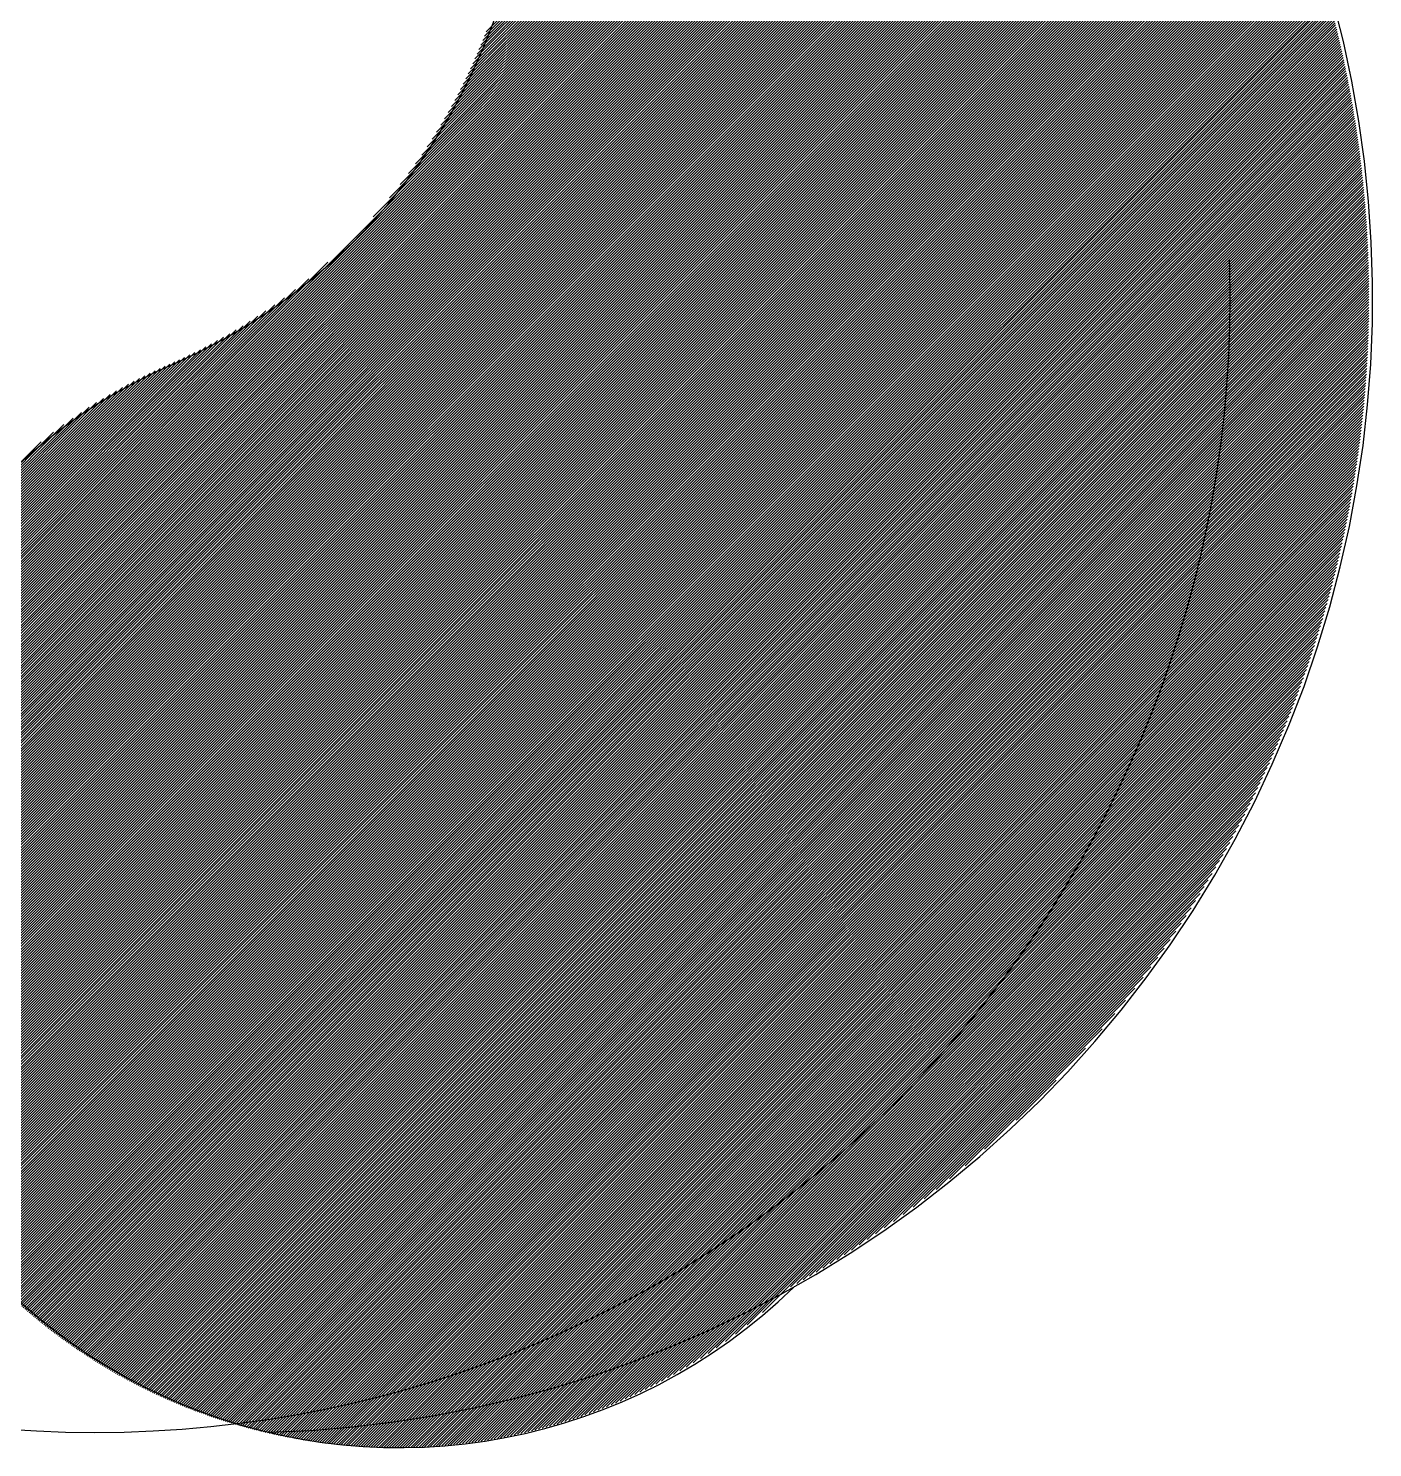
# Model space of a CAD drawing. Extents: x -437689 to -407696, y -55787 to -37037.
# Drawn here: x -423203.66 to -423161.02, y -49852.07 to -49807.05 of the extents above; entities that cross this region are included whole.
import ezdxf

# ---------------------------------------------------------------- set-up
doc = ezdxf.new("R2010")
doc.units = 0
doc.header["$LTSCALE"] = 150
doc.header["$MEASUREMENT"] = 0
doc.linetypes.add('DASHED', pattern=[0.75, 0.5, -0.25])
doc.layers.add('WASTE', color=3, linetype='DASHED')

msp = doc.modelspace()

# ---------------------------------------------------------------- linework, layer by layer
at = {"layer": 'WASTE'}
for p, q in [((-423189.707, -49808.487, 0), (-423171.522, -49790.302, 0)), ((-423189.633, -49808.328, 0), (-423171.564, -49790.259, 0)), ((-423189.562, -49808.172, 0), (-423171.606, -49790.216, 0)), ((-423189.494, -49808.019, 0), (-423171.649, -49790.174, 0)), ((-423189.429, -49807.87, 0), (-423171.691, -49790.131, 0)), ((-423189.367, -49807.722, 0), (-423171.733, -49790.089, 0)), ((-423189.307, -49807.578, 0), (-423171.776, -49790.047, 0)), ((-423189.249, -49807.435, 0), (-423171.819, -49790.005, 0)), ((-423189.194, -49807.295, 0), (-423171.861, -49789.962, 0)), ((-423189.141, -49807.157, 0), (-423171.904, -49789.92, 0)), ((-423190.711, -49810.34, 0), (-423171.104, -49790.732, 0)), ((-423190.58, -49810.123, 0), (-423171.145, -49790.689, 0)), ((-423190.458, -49809.916, 0), (-423171.187, -49790.646, 0)), ((-423190.344, -49809.718, 0), (-423171.228, -49790.602, 0)), ((-423190.237, -49809.526, 0), (-423171.27, -49790.559, 0)), ((-423190.136, -49809.34, 0), (-423171.312, -49790.516, 0)), ((-423190.041, -49809.16, 0), (-423171.354, -49790.473, 0)), ((-423189.951, -49808.986, 0), (-423171.396, -49790.43, 0)), ((-423189.866, -49808.815, 0), (-423171.438, -49790.387, 0)), ((-423189.784, -49808.649, 0), (-423171.48, -49790.344, 0)), ((-423209.44, -49829.917, 0), (-423170.693, -49791.17, 0)), ((-423209.413, -49829.805, 0), (-423170.734, -49791.126, 0)), ((-423192.724, -49813.031, 0), (-423170.774, -49791.082, 0)), ((-423192.203, -49812.425, 0), (-423170.815, -49791.038, 0)), ((-423191.864, -49812.001, 0), (-423170.856, -49790.994, 0)), ((-423191.598, -49811.651, 0), (-423170.897, -49790.95, 0)), ((-423191.376, -49811.343, 0), (-423170.938, -49790.906, 0)), ((-423191.182, -49811.065, 0), (-423170.98, -49790.863, 0)), ((-423191.009, -49810.808, 0), (-423171.021, -49790.819, 0)), ((-423190.854, -49810.567, 0), (-423171.062, -49790.776, 0)), ((-423209.666, -49830.991, 0), (-423170.289, -49791.614, 0)), ((-423209.647, -49830.888, 0), (-423170.329, -49791.57, 0)), ((-423209.627, -49830.783, 0), (-423170.369, -49791.525, 0)), ((-423209.607, -49830.678, 0), (-423170.409, -49791.48, 0)), ((-423209.586, -49830.572, 0), (-423170.45, -49791.436, 0)), ((-423209.564, -49830.465, 0), (-423170.49, -49791.391, 0)), ((-423209.541, -49830.357, 0), (-423170.53, -49791.347, 0)), ((-423209.517, -49830.249, 0), (-423170.571, -49791.302, 0)), ((-423209.493, -49830.139, 0), (-423170.611, -49791.258, 0)), ((-423209.467, -49830.029, 0), (-423170.652, -49791.214, 0)), ((-423209.815, -49831.989, 0), (-423169.892, -49792.066, 0)), ((-423209.803, -49831.892, 0), (-423169.931, -49792.021, 0)), ((-423209.79, -49831.794, 0), (-423169.971, -49791.975, 0)), ((-423209.777, -49831.696, 0), (-423170.01, -49791.93, 0)), ((-423209.763, -49831.598, 0), (-423170.05, -49791.885, 0)), ((-423209.749, -49831.498, 0), (-423170.09, -49791.839, 0)), ((-423209.733, -49831.398, 0), (-423170.129, -49791.794, 0)), ((-423209.718, -49831.298, 0), (-423170.169, -49791.749, 0)), ((-423209.701, -49831.196, 0), (-423170.209, -49791.704, 0)), ((-423209.684, -49831.094, 0), (-423170.249, -49791.659, 0)), ((-423209.903, -49832.925, 0), (-423169.502, -49792.525, 0)), ((-423209.896, -49832.834, 0), (-423169.541, -49792.479, 0)), ((-423209.889, -49832.742, 0), (-423169.58, -49792.433, 0)), ((-423209.882, -49832.65, 0), (-423169.619, -49792.387, 0)), ((-423209.874, -49832.557, 0), (-423169.657, -49792.341, 0)), ((-423209.866, -49832.464, 0), (-423169.696, -49792.295, 0)), ((-423209.856, -49832.37, 0), (-423169.735, -49792.249, 0)), ((-423209.847, -49832.276, 0), (-423169.774, -49792.203, 0)), ((-423209.837, -49832.18, 0), (-423169.814, -49792.157, 0)), ((-423209.826, -49832.085, 0), (-423169.853, -49792.112, 0)), ((-423209.941, -49833.812, 0), (-423169.12, -49792.991, 0)), ((-423209.939, -49833.725, 0), (-423169.158, -49792.944, 0)), ((-423209.937, -49833.638, 0), (-423169.196, -49792.897, 0)), ((-423209.934, -49833.551, 0), (-423169.234, -49792.851, 0)), ((-423209.931, -49833.463, 0), (-423169.272, -49792.804, 0)), ((-423209.928, -49833.374, 0), (-423169.31, -49792.757, 0)), ((-423209.924, -49833.286, 0), (-423169.349, -49792.711, 0)), ((-423209.919, -49833.196, 0), (-423169.387, -49792.664, 0)), ((-423209.914, -49833.106, 0), (-423169.425, -49792.618, 0)), ((-423209.909, -49833.016, 0), (-423169.464, -49792.571, 0)), ((-423209.944, -49834.069, 0), (-423169.007, -49793.132, 0)), ((-423209.944, -49834.154, 0), (-423168.969, -49793.18, 0)), ((-423209.943, -49833.984, 0), (-423169.044, -49793.085, 0)), ((-423209.943, -49834.239, 0), (-423168.931, -49793.227, 0)), ((-423209.943, -49834.323, 0), (-423168.894, -49793.274, 0)), ((-423209.942, -49833.898, 0), (-423169.082, -49793.038, 0)), ((-423209.942, -49834.407, 0), (-423168.857, -49793.322, 0)), ((-423209.94, -49834.49, 0), (-423168.819, -49793.369, 0)), ((-423209.938, -49834.573, 0), (-423168.782, -49793.417, 0)), ((-423209.936, -49834.656, 0), (-423168.745, -49793.464, 0)), ((-423209.934, -49834.738, 0), (-423168.708, -49793.512, 0)), ((-423209.931, -49834.82, 0), (-423168.671, -49793.56, 0)), ((-423209.927, -49834.902, 0), (-423168.634, -49793.608, 0)), ((-423209.924, -49834.983, 0), (-423168.597, -49793.656, 0)), ((-423209.92, -49835.064, 0), (-423168.56, -49793.704, 0)), ((-423209.915, -49835.144, 0), (-423168.523, -49793.752, 0)), ((-423209.911, -49835.224, 0), (-423168.486, -49793.8, 0)), ((-423209.906, -49835.304, 0), (-423168.45, -49793.848, 0)), ((-423209.9, -49835.384, 0), (-423168.413, -49793.896, 0)), ((-423209.895, -49835.463, 0), (-423168.377, -49793.945, 0)), ((-423209.889, -49835.542, 0), (-423168.34, -49793.993, 0)), ((-423209.882, -49835.62, 0), (-423168.304, -49794.042, 0)), ((-423209.876, -49835.698, 0), (-423168.268, -49794.09, 0)), ((-423209.869, -49835.776, 0), (-423168.232, -49794.139, 0)), ((-423209.861, -49835.854, 0), (-423168.195, -49794.188, 0)), ((-423209.854, -49835.931, 0), (-423168.159, -49794.237, 0)), ((-423209.846, -49836.008, 0), (-423168.123, -49794.286, 0)), ((-423209.838, -49836.085, 0), (-423168.087, -49794.334, 0)), ((-423209.829, -49836.161, 0), (-423168.052, -49794.384, 0)), ((-423209.82, -49836.237, 0), (-423168.016, -49794.433, 0)), ((-423209.811, -49836.313, 0), (-423167.98, -49794.482, 0)), ((-423209.802, -49836.388, 0), (-423167.945, -49794.531, 0)), ((-423209.792, -49836.463, 0), (-423167.909, -49794.58, 0)), ((-423209.782, -49836.538, 0), (-423167.874, -49794.63, 0)), ((-423209.772, -49836.613, 0), (-423167.838, -49794.679, 0)), ((-423209.761, -49836.687, 0), (-423167.803, -49794.729, 0)), ((-423209.751, -49836.761, 0), (-423167.768, -49794.778, 0)), ((-423209.739, -49836.835, 0), (-423167.733, -49794.828, 0)), ((-423209.728, -49836.908, 0), (-423167.698, -49794.878, 0)), ((-423209.716, -49836.982, 0), (-423167.663, -49794.928, 0)), ((-423209.705, -49837.055, 0), (-423167.628, -49794.978, 0)), ((-423209.692, -49837.127, 0), (-423167.593, -49795.028, 0)), ((-423209.68, -49837.2, 0), (-423167.558, -49795.078, 0)), ((-423209.667, -49837.272, 0), (-423167.523, -49795.128, 0)), ((-423209.654, -49837.344, 0), (-423167.489, -49795.178, 0)), ((-423209.641, -49837.416, 0), (-423167.454, -49795.228, 0)), ((-423209.628, -49837.487, 0), (-423167.42, -49795.279, 0)), ((-423209.614, -49837.558, 0), (-423167.385, -49795.329, 0)), ((-423209.6, -49837.629, 0), (-423167.351, -49795.38, 0)), ((-423209.586, -49837.7, 0), (-423167.316, -49795.43, 0)), ((-423209.572, -49837.77, 0), (-423167.282, -49795.481, 0)), ((-423209.557, -49837.84, 0), (-423167.248, -49795.532, 0)), ((-423209.542, -49837.91, 0), (-423167.214, -49795.582, 0)), ((-423209.527, -49837.98, 0), (-423167.18, -49795.633, 0)), ((-423209.511, -49838.049, 0), (-423167.146, -49795.684, 0)), ((-423209.496, -49838.119, 0), (-423167.112, -49795.735, 0)), ((-423209.48, -49838.188, 0), (-423167.079, -49795.786, 0)), ((-423209.464, -49838.256, 0), (-423167.045, -49795.838, 0)), ((-423209.448, -49838.325, 0), (-423167.011, -49795.889, 0)), ((-423209.431, -49838.393, 0), (-423166.978, -49795.94, 0)), ((-423209.414, -49838.461, 0), (-423166.944, -49795.992, 0)), ((-423209.397, -49838.529, 0), (-423166.911, -49796.043, 0)), ((-423209.38, -49838.597, 0), (-423166.878, -49796.095, 0)), ((-423209.363, -49838.664, 0), (-423166.845, -49796.146, 0)), ((-423209.345, -49838.731, 0), (-423166.811, -49796.198, 0)), ((-423209.327, -49838.798, 0), (-423166.778, -49796.25, 0)), ((-423209.309, -49838.865, 0), (-423166.745, -49796.302, 0)), ((-423209.291, -49838.932, 0), (-423166.713, -49796.354, 0)), ((-423209.272, -49838.998, 0), (-423166.68, -49796.406, 0)), ((-423209.253, -49839.064, 0), (-423166.647, -49796.458, 0)), ((-423209.234, -49839.13, 0), (-423166.614, -49796.51, 0)), ((-423209.215, -49839.196, 0), (-423166.582, -49796.562, 0)), ((-423209.196, -49839.261, 0), (-423166.549, -49796.614, 0)), ((-423209.176, -49839.326, 0), (-423166.517, -49796.667, 0)), ((-423209.156, -49839.391, 0), (-423166.484, -49796.719, 0)), ((-423209.136, -49839.456, 0), (-423166.452, -49796.772, 0)), ((-423209.116, -49839.521, 0), (-423166.42, -49796.825, 0)), ((-423209.096, -49839.585, 0), (-423166.388, -49796.877, 0)), ((-423209.075, -49839.65, 0), (-423166.356, -49796.93, 0)), ((-423209.054, -49839.714, 0), (-423166.324, -49796.983, 0)), ((-423209.033, -49839.777, 0), (-423166.292, -49797.036, 0)), ((-423209.012, -49839.841, 0), (-423166.26, -49797.089, 0)), ((-423208.991, -49839.904, 0), (-423166.228, -49797.142, 0)), ((-423208.969, -49839.968, 0), (-423166.196, -49797.195, 0)), ((-423208.947, -49840.031, 0), (-423166.165, -49797.248, 0)), ((-423208.925, -49840.094, 0), (-423166.133, -49797.302, 0)), ((-423208.903, -49840.156, 0), (-423166.102, -49797.355, 0)), ((-423208.881, -49840.219, 0), (-423166.07, -49797.409, 0)), ((-423208.858, -49840.281, 0), (-423166.039, -49797.462, 0)), ((-423208.835, -49840.343, 0), (-423166.008, -49797.516, 0)), ((-423208.812, -49840.405, 0), (-423165.977, -49797.57, 0)), ((-423208.789, -49840.467, 0), (-423165.946, -49797.623, 0)), ((-423208.766, -49840.528, 0), (-423165.915, -49797.677, 0)), ((-423208.742, -49840.589, 0), (-423165.884, -49797.731, 0)), ((-423208.718, -49840.651, 0), (-423165.853, -49797.785, 0)), ((-423208.695, -49840.712, 0), (-423165.822, -49797.839, 0)), ((-423208.67, -49840.772, 0), (-423165.792, -49797.893, 0)), ((-423208.646, -49840.833, 0), (-423165.761, -49797.948, 0)), ((-423208.622, -49840.893, 0), (-423165.731, -49798.002, 0)), ((-423208.597, -49840.954, 0), (-423165.7, -49798.057, 0)), ((-423208.572, -49841.014, 0), (-423165.67, -49798.111, 0)), ((-423208.547, -49841.073, 0), (-423165.64, -49798.166, 0)), ((-423208.522, -49841.133, 0), (-423165.609, -49798.22, 0)), ((-423208.497, -49841.193, 0), (-423165.579, -49798.275, 0)), ((-423208.471, -49841.252, 0), (-423165.549, -49798.33, 0)), ((-423208.446, -49841.311, 0), (-423165.519, -49798.385, 0)), ((-423208.42, -49841.37, 0), (-423165.489, -49798.44, 0)), ((-423208.394, -49841.429, 0), (-423165.46, -49798.495, 0)), ((-423208.367, -49841.488, 0), (-423165.43, -49798.55, 0)), ((-423208.341, -49841.546, 0), (-423165.4, -49798.605, 0)), ((-423208.314, -49841.604, 0), (-423165.371, -49798.66, 0)), ((-423208.288, -49841.662, 0), (-423165.341, -49798.716, 0)), ((-423208.261, -49841.72, 0), (-423165.312, -49798.771, 0)), ((-423208.234, -49841.778, 0), (-423165.283, -49798.827, 0)), ((-423208.206, -49841.836, 0), (-423165.253, -49798.883, 0)), ((-423208.179, -49841.893, 0), (-423165.224, -49798.938, 0)), ((-423208.151, -49841.95, 0), (-423165.195, -49798.994, 0)), ((-423208.124, -49842.007, 0), (-423165.166, -49799.05, 0)), ((-423208.096, -49842.064, 0), (-423165.137, -49799.106, 0)), ((-423208.068, -49842.121, 0), (-423165.108, -49799.162, 0)), ((-423208.039, -49842.178, 0), (-423165.08, -49799.218, 0)), ((-423208.011, -49842.234, 0), (-423165.051, -49799.274, 0)), ((-423207.982, -49842.29, 0), (-423165.023, -49799.331, 0)), ((-423207.954, -49842.346, 0), (-423164.994, -49799.387, 0)), ((-423207.925, -49842.402, 0), (-423164.966, -49799.443, 0)), ((-423207.896, -49842.458, 0), (-423164.937, -49799.5, 0)), ((-423207.866, -49842.514, 0), (-423164.909, -49799.556, 0)), ((-423207.837, -49842.569, 0), (-423164.881, -49799.613, 0)), ((-423207.807, -49842.624, 0), (-423164.853, -49799.67, 0)), ((-423207.778, -49842.68, 0), (-423164.825, -49799.727, 0)), ((-423207.748, -49842.734, 0), (-423164.797, -49799.784, 0)), ((-423207.718, -49842.789, 0), (-423164.769, -49799.841, 0)), ((-423207.687, -49842.844, 0), (-423164.741, -49799.898, 0)), ((-423207.657, -49842.898, 0), (-423164.714, -49799.955, 0)), ((-423207.626, -49842.953, 0), (-423164.686, -49800.012, 0)), ((-423207.596, -49843.007, 0), (-423164.659, -49800.07, 0)), ((-423207.565, -49843.061, 0), (-423164.631, -49800.127, 0)), ((-423207.534, -49843.115, 0), (-423164.604, -49800.185, 0)), ((-423207.503, -49843.168, 0), (-423164.577, -49800.242, 0)), ((-423207.471, -49843.222, 0), (-423164.55, -49800.3, 0)), ((-423207.44, -49843.275, 0), (-423164.523, -49800.358, 0)), ((-423207.408, -49843.328, 0), (-423164.496, -49800.416, 0)), ((-423207.376, -49843.381, 0), (-423164.469, -49800.474, 0)), ((-423207.344, -49843.434, 0), (-423164.442, -49800.532, 0)), ((-423207.312, -49843.487, 0), (-423164.415, -49800.59, 0)), ((-423207.28, -49843.54, 0), (-423164.389, -49800.648, 0)), ((-423207.248, -49843.592, 0), (-423164.362, -49800.706, 0)), ((-423207.215, -49843.644, 0), (-423164.335, -49800.765, 0)), ((-423207.182, -49843.697, 0), (-423164.309, -49800.823, 0)), ((-423207.149, -49843.748, 0), (-423164.283, -49800.882, 0)), ((-423207.116, -49843.8, 0), (-423164.257, -49800.941, 0)), ((-423207.083, -49843.852, 0), (-423164.231, -49800.999, 0)), ((-423207.05, -49843.903, 0), (-423164.204, -49801.058, 0)), ((-423207.016, -49843.955, 0), (-423164.179, -49801.117, 0)), ((-423206.983, -49844.006, 0), (-423164.153, -49801.176, 0)), ((-423206.949, -49844.057, 0), (-423164.127, -49801.235, 0)), ((-423206.915, -49844.108, 0), (-423164.101, -49801.294, 0)), ((-423206.881, -49844.159, 0), (-423164.076, -49801.354, 0)), ((-423206.847, -49844.209, 0), (-423164.05, -49801.413, 0)), ((-423206.812, -49844.26, 0), (-423164.025, -49801.472, 0)), ((-423206.778, -49844.31, 0), (-423163.999, -49801.532, 0)), ((-423206.743, -49844.36, 0), (-423163.974, -49801.591, 0)), ((-423206.708, -49844.41, 0), (-423163.949, -49801.651, 0)), ((-423206.673, -49844.46, 0), (-423163.924, -49801.711, 0)), ((-423206.638, -49844.51, 0), (-423163.899, -49801.771, 0)), ((-423206.603, -49844.559, 0), (-423163.874, -49801.831, 0)), ((-423206.567, -49844.609, 0), (-423163.849, -49801.891, 0)), ((-423206.532, -49844.658, 0), (-423163.825, -49801.951, 0)), ((-423206.496, -49844.707, 0), (-423163.8, -49802.011, 0)), ((-423206.46, -49844.756, 0), (-423163.776, -49802.072, 0)), ((-423206.424, -49844.805, 0), (-423163.751, -49802.132, 0)), ((-423206.388, -49844.854, 0), (-423163.727, -49802.193, 0)), ((-423206.352, -49844.902, 0), (-423163.702, -49802.253, 0)), ((-423206.315, -49844.951, 0), (-423163.678, -49802.314, 0)), ((-423206.279, -49844.999, 0), (-423163.654, -49802.375, 0)), ((-423206.242, -49845.047, 0), (-423163.63, -49802.436, 0)), ((-423206.205, -49845.095, 0), (-423163.606, -49802.496, 0)), ((-423206.168, -49845.143, 0), (-423163.583, -49802.558, 0)), ((-423206.131, -49845.19, 0), (-423163.559, -49802.619, 0)), ((-423206.093, -49845.238, 0), (-423163.535, -49802.68, 0)), ((-423206.056, -49845.285, 0), (-423163.512, -49802.741, 0)), ((-423206.018, -49845.333, 0), (-423163.488, -49802.803, 0)), ((-423205.981, -49845.38, 0), (-423163.465, -49802.864, 0)), ((-423205.943, -49845.427, 0), (-423163.442, -49802.926, 0)), ((-423205.905, -49845.473, 0), (-423163.419, -49802.988, 0)), ((-423205.866, -49845.52, 0), (-423163.396, -49803.049, 0)), ((-423205.828, -49845.567, 0), (-423163.373, -49803.111, 0)), ((-423205.789, -49845.613, 0), (-423163.35, -49803.173, 0)), ((-423205.751, -49845.659, 0), (-423163.327, -49803.235, 0)), ((-423205.712, -49845.705, 0), (-423163.304, -49803.298, 0)), ((-423205.673, -49845.751, 0), (-423163.282, -49803.36, 0)), ((-423205.634, -49845.797, 0), (-423163.259, -49803.422, 0)), ((-423205.595, -49845.843, 0), (-423163.237, -49803.485, 0)), ((-423205.556, -49845.888, 0), (-423163.215, -49803.547, 0)), ((-423205.516, -49845.933, 0), (-423163.193, -49803.61, 0)), ((-423205.476, -49845.979, 0), (-423163.17, -49803.673, 0)), ((-423205.437, -49846.024, 0), (-423163.148, -49803.736, 0)), ((-423205.397, -49846.069, 0), (-423163.127, -49803.799, 0)), ((-423205.357, -49846.113, 0), (-423163.105, -49803.862, 0)), ((-423205.316, -49846.158, 0), (-423163.083, -49803.925, 0)), ((-423205.276, -49846.203, 0), (-423163.061, -49803.988, 0)), ((-423205.236, -49846.247, 0), (-423163.04, -49804.051, 0)), ((-423205.195, -49846.291, 0), (-423163.018, -49804.115, 0)), ((-423205.154, -49846.335, 0), (-423162.997, -49804.178, 0)), ((-423205.113, -49846.379, 0), (-423162.976, -49804.242, 0)), ((-423205.072, -49846.423, 0), (-423162.955, -49804.306, 0)), ((-423205.031, -49846.467, 0), (-423162.934, -49804.369, 0)), ((-423204.99, -49846.51, 0), (-423162.913, -49804.433, 0)), ((-423204.948, -49846.553, 0), (-423162.892, -49804.497, 0)), ((-423204.906, -49846.597, 0), (-423162.871, -49804.562, 0)), ((-423204.865, -49846.64, 0), (-423162.851, -49804.626, 0)), ((-423204.823, -49846.683, 0), (-423162.83, -49804.69, 0)), ((-423204.781, -49846.726, 0), (-423162.81, -49804.755, 0)), ((-423204.739, -49846.768, 0), (-423162.79, -49804.819, 0)), ((-423204.696, -49846.811, 0), (-423162.769, -49804.884, 0)), ((-423204.654, -49846.853, 0), (-423162.749, -49804.949, 0)), ((-423204.611, -49846.895, 0), (-423162.729, -49805.013, 0)), ((-423204.568, -49846.937, 0), (-423162.709, -49805.078, 0)), ((-423204.525, -49846.979, 0), (-423162.689, -49805.143, 0)), ((-423204.482, -49847.021, 0), (-423162.67, -49805.209, 0)), ((-423204.439, -49847.063, 0), (-423162.65, -49805.274, 0)), ((-423204.396, -49847.104, 0), (-423162.631, -49805.339, 0)), ((-423204.352, -49847.146, 0), (-423162.611, -49805.405, 0)), ((-423204.309, -49847.187, 0), (-423162.592, -49805.47, 0)), ((-423204.265, -49847.228, 0), (-423162.573, -49805.536, 0)), ((-423204.221, -49847.269, 0), (-423162.554, -49805.602, 0)), ((-423204.177, -49847.31, 0), (-423162.535, -49805.667, 0)), ((-423204.133, -49847.35, 0), (-423162.516, -49805.733, 0)), ((-423204.089, -49847.391, 0), (-423162.497, -49805.8, 0)), ((-423204.044, -49847.431, 0), (-423162.479, -49805.866, 0)), ((-423203.999, -49847.472, 0), (-423162.46, -49805.932, 0)), ((-423203.955, -49847.512, 0), (-423162.442, -49805.999, 0)), ((-423203.91, -49847.552, 0), (-423162.423, -49806.065, 0)), ((-423203.865, -49847.591, 0), (-423162.405, -49806.132, 0)), ((-423203.82, -49847.631, 0), (-423162.387, -49806.198, 0)), ((-423203.774, -49847.671, 0), (-423162.369, -49806.265, 0)), ((-423203.729, -49847.71, 0), (-423162.351, -49806.332, 0)), ((-423203.683, -49847.749, 0), (-423162.333, -49806.399, 0)), ((-423203.637, -49847.788, 0), (-423162.315, -49806.466, 0)), ((-423203.591, -49847.827, 0), (-423162.298, -49806.534, 0)), ((-423203.545, -49847.866, 0), (-423162.28, -49806.601, 0)), ((-423203.499, -49847.905, 0), (-423162.263, -49806.669, 0)), ((-423203.453, -49847.943, 0), (-423162.246, -49806.736, 0)), ((-423203.406, -49847.982, 0), (-423162.229, -49806.804, 0)), ((-423203.36, -49848.02, 0), (-423162.212, -49806.872, 0)), ((-423203.313, -49848.058, 0), (-423162.195, -49806.94, 0)), ((-423203.266, -49848.096, 0), (-423162.178, -49807.008, 0)), ((-423203.219, -49848.134, 0), (-423162.161, -49807.076, 0)), ((-423203.172, -49848.171, 0), (-423162.145, -49807.144, 0)), ((-423203.125, -49848.209, 0), (-423162.128, -49807.213, 0)), ((-423203.077, -49848.246, 0), (-423162.112, -49807.281, 0)), ((-423203.029, -49848.283, 0), (-423162.096, -49807.35, 0)), ((-423202.982, -49848.32, 0), (-423162.08, -49807.419, 0)), ((-423202.934, -49848.357, 0), (-423162.064, -49807.487, 0)), ((-423202.886, -49848.394, 0), (-423162.048, -49807.556, 0)), ((-423202.837, -49848.431, 0), (-423162.032, -49807.626, 0)), ((-423202.789, -49848.467, 0), (-423162.016, -49807.695, 0)), ((-423202.741, -49848.504, 0), (-423162.001, -49807.764, 0)), ((-423202.692, -49848.54, 0), (-423161.986, -49807.834, 0)), ((-423202.643, -49848.576, 0), (-423161.97, -49807.903, 0)), ((-423202.594, -49848.612, 0), (-423161.955, -49807.973, 0)), ((-423202.545, -49848.648, 0), (-423161.94, -49808.043, 0)), ((-423202.496, -49848.683, 0), (-423161.925, -49808.112, 0)), ((-423202.446, -49848.719, 0), (-423161.91, -49808.183, 0)), ((-423202.397, -49848.754, 0), (-423161.896, -49808.253, 0)), ((-423202.347, -49848.789, 0), (-423161.881, -49808.323, 0)), ((-423202.297, -49848.824, 0), (-423161.867, -49808.393, 0)), ((-423202.247, -49848.859, 0), (-423161.852, -49808.464, 0)), ((-423202.197, -49848.894, 0), (-423161.838, -49808.535, 0)), ((-423202.147, -49848.928, 0), (-423161.824, -49808.605, 0)), ((-423202.097, -49848.963, 0), (-423161.81, -49808.676, 0)), ((-423202.046, -49848.997, 0), (-423161.796, -49808.747, 0)), ((-423201.995, -49849.031, 0), (-423161.782, -49808.818, 0)), ((-423201.944, -49849.065, 0), (-423161.769, -49808.89, 0)), ((-423201.893, -49849.099, 0), (-423161.755, -49808.961, 0)), ((-423201.842, -49849.133, 0), (-423161.742, -49809.033, 0)), ((-423201.791, -49849.166, 0), (-423161.729, -49809.104, 0)), ((-423201.739, -49849.199, 0), (-423161.716, -49809.176, 0)), ((-423201.688, -49849.233, 0), (-423161.703, -49809.248, 0)), ((-423201.636, -49849.266, 0), (-423161.69, -49809.32, 0)), ((-423201.584, -49849.299, 0), (-423161.677, -49809.392, 0)), ((-423201.532, -49849.331, 0), (-423161.665, -49809.464, 0)), ((-423201.48, -49849.364, 0), (-423161.652, -49809.537, 0)), ((-423201.427, -49849.396, 0), (-423161.64, -49809.609, 0)), ((-423201.375, -49849.429, 0), (-423161.628, -49809.682, 0)), ((-423201.322, -49849.461, 0), (-423161.616, -49809.755, 0)), ((-423201.269, -49849.493, 0), (-423161.604, -49809.828, 0)), ((-423201.216, -49849.525, 0), (-423161.592, -49809.901, 0)), ((-423201.163, -49849.556, 0), (-423161.58, -49809.974, 0)), ((-423201.11, -49849.588, 0), (-423161.569, -49810.047, 0)), ((-423201.056, -49849.619, 0), (-423161.558, -49810.121, 0)), ((-423201.002, -49849.651, 0), (-423161.546, -49810.194, 0)), ((-423200.949, -49849.682, 0), (-423161.535, -49810.268, 0)), ((-423200.895, -49849.712, 0), (-423161.524, -49810.342, 0)), ((-423200.84, -49849.743, 0), (-423161.513, -49810.416, 0)), ((-423200.786, -49849.774, 0), (-423161.503, -49810.49, 0)), ((-423200.732, -49849.804, 0), (-423161.492, -49810.564, 0)), ((-423200.677, -49849.834, 0), (-423161.482, -49810.639, 0)), ((-423200.622, -49849.865, 0), (-423161.471, -49810.713, 0)), ((-423200.568, -49849.894, 0), (-423161.461, -49810.788, 0)), ((-423200.512, -49849.924, 0), (-423161.451, -49810.863, 0)), ((-423200.457, -49849.954, 0), (-423161.441, -49810.938, 0)), ((-423200.402, -49849.983, 0), (-423161.432, -49811.013, 0)), ((-423200.346, -49850.013, 0), (-423161.422, -49811.088, 0)), ((-423200.29, -49850.042, 0), (-423161.413, -49811.164, 0)), ((-423200.235, -49850.071, 0), (-423161.403, -49811.239, 0)), ((-423200.179, -49850.099, 0), (-423161.394, -49811.315, 0)), ((-423200.122, -49850.128, 0), (-423161.385, -49811.391, 0)), ((-423200.066, -49850.157, 0), (-423161.376, -49811.467, 0)), ((-423200.009, -49850.185, 0), (-423161.368, -49811.543, 0)), ((-423199.953, -49850.213, 0), (-423161.359, -49811.619, 0)), ((-423199.896, -49850.241, 0), (-423161.351, -49811.696, 0)), ((-423199.839, -49850.269, 0), (-423161.342, -49811.772, 0)), ((-423199.781, -49850.296, 0), (-423161.334, -49811.849, 0)), ((-423199.724, -49850.324, 0), (-423161.326, -49811.926, 0)), ((-423199.667, -49850.351, 0), (-423161.318, -49812.003, 0)), ((-423199.609, -49850.378, 0), (-423161.311, -49812.08, 0)), ((-423199.551, -49850.405, 0), (-423161.303, -49812.158, 0)), ((-423199.493, -49850.432, 0), (-423161.296, -49812.235, 0)), ((-423199.435, -49850.459, 0), (-423161.289, -49812.313, 0)), ((-423199.376, -49850.485, 0), (-423161.282, -49812.391, 0)), ((-423199.318, -49850.511, 0), (-423161.275, -49812.469, 0)), ((-423199.259, -49850.537, 0), (-423161.268, -49812.547, 0)), ((-423199.2, -49850.563, 0), (-423161.262, -49812.625, 0)), ((-423199.141, -49850.589, 0), (-423161.255, -49812.703, 0)), ((-423199.081, -49850.615, 0), (-423161.249, -49812.782, 0)), ((-423199.022, -49850.64, 0), (-423161.243, -49812.861, 0)), ((-423198.962, -49850.665, 0), (-423161.237, -49812.94, 0)), ((-423198.903, -49850.69, 0), (-423161.231, -49813.019, 0)), ((-423198.843, -49850.715, 0), (-423161.226, -49813.098, 0)), ((-423198.782, -49850.74, 0), (-423161.22, -49813.178, 0)), ((-423198.722, -49850.764, 0), (-423161.215, -49813.257, 0)), ((-423198.661, -49850.789, 0), (-423161.21, -49813.337, 0)), ((-423198.601, -49850.813, 0), (-423161.205, -49813.417, 0)), ((-423198.54, -49850.837, 0), (-423161.2, -49813.497, 0)), ((-423198.479, -49850.86, 0), (-423161.195, -49813.577, 0)), ((-423198.417, -49850.884, 0), (-423161.191, -49813.658, 0)), ((-423198.356, -49850.907, 0), (-423161.187, -49813.738, 0)), ((-423198.294, -49850.93, 0), (-423161.183, -49813.819, 0)), ((-423198.232, -49850.953, 0), (-423161.179, -49813.9, 0)), ((-423198.17, -49850.976, 0), (-423161.175, -49813.981, 0)), ((-423198.108, -49850.999, 0), (-423161.171, -49814.062, 0)), ((-423198.046, -49851.021, 0), (-423161.168, -49814.144, 0)), ((-423209.384, -49829.691, 0), (-423194.16, -49814.467, 0)), ((-423197.983, -49851.044, 0), (-423161.165, -49814.225, 0)), ((-423197.92, -49851.066, 0), (-423161.162, -49814.307, 0)), ((-423197.857, -49851.087, 0), (-423161.159, -49814.389, 0)), ((-423197.794, -49851.109, 0), (-423161.156, -49814.471, 0)), ((-423197.731, -49851.131, 0), (-423161.154, -49814.554, 0)), ((-423209.354, -49829.577, 0), (-423194.765, -49814.988, 0)), ((-423197.667, -49851.152, 0), (-423161.152, -49814.636, 0)), ((-423197.603, -49851.173, 0), (-423161.149, -49814.719, 0)), ((-423197.539, -49851.194, 0), (-423161.148, -49814.802, 0)), ((-423197.475, -49851.214, 0), (-423161.146, -49814.885, 0)), ((-423197.411, -49851.235, 0), (-423161.144, -49814.968, 0)), ((-423197.346, -49851.255, 0), (-423161.143, -49815.052, 0)), ((-423209.323, -49829.461, 0), (-423195.189, -49815.327, 0)), ((-423197.281, -49851.275, 0), (-423161.142, -49815.136, 0)), ((-423197.216, -49851.295, 0), (-423161.141, -49815.22, 0)), ((-423197.151, -49851.315, 0), (-423161.14, -49815.304, 0)), ((-423197.086, -49851.334, 0), (-423161.139, -49815.388, 0)), ((-423197.02, -49851.353, 0), (-423161.139, -49815.472, 0)), ((-423209.291, -49829.344, 0), (-423195.54, -49815.592, 0)), ((-423209.258, -49829.226, 0), (-423195.847, -49815.815, 0)), ((-423196.954, -49851.372, 0), (-423161.139, -49815.557, 0)), ((-423196.888, -49851.391, 0), (-423161.139, -49815.642, 0)), ((-423196.822, -49851.41, 0), (-423161.139, -49815.727, 0)), ((-423196.755, -49851.428, 0), (-423161.139, -49815.812, 0)), ((-423196.689, -49851.446, 0), (-423161.14, -49815.898, 0)), ((-423209.224, -49829.107, 0), (-423196.126, -49816.009, 0)), ((-423209.188, -49828.986, 0), (-423196.383, -49816.181, 0)), ((-423209.151, -49828.865, 0), (-423196.624, -49816.337, 0)), ((-423196.622, -49851.464, 0), (-423161.141, -49815.983, 0)), ((-423196.555, -49851.482, 0), (-423161.142, -49816.069, 0)), ((-423196.487, -49851.499, 0), (-423161.143, -49816.155, 0)), ((-423196.42, -49851.517, 0), (-423161.145, -49816.242, 0)), ((-423196.352, -49851.534, 0), (-423161.146, -49816.328, 0)), ((-423196.284, -49851.551, 0), (-423161.148, -49816.415, 0)), ((-423209.113, -49828.741, 0), (-423196.851, -49816.48, 0)), ((-423209.073, -49828.617, 0), (-423197.067, -49816.611, 0)), ((-423209.032, -49828.49, 0), (-423197.274, -49816.733, 0)), ((-423208.989, -49828.363, 0), (-423197.473, -49816.847, 0)), ((-423196.216, -49851.567, 0), (-423161.15, -49816.502, 0)), ((-423196.147, -49851.583, 0), (-423161.153, -49816.589, 0)), ((-423196.078, -49851.6, 0), (-423161.155, -49816.676, 0)), ((-423196.009, -49851.616, 0), (-423161.158, -49816.764, 0)), ((-423195.94, -49851.631, 0), (-423161.161, -49816.852, 0)), ((-423208.944, -49828.233, 0), (-423197.665, -49816.954, 0)), ((-423208.898, -49828.102, 0), (-423197.85, -49817.054, 0)), ((-423208.85, -49827.969, 0), (-423198.03, -49817.15, 0)), ((-423208.8, -49827.834, 0), (-423198.205, -49817.24, 0)), ((-423195.871, -49851.647, 0), (-423161.164, -49816.94, 0)), ((-423195.801, -49851.662, 0), (-423161.167, -49817.028, 0)), ((-423195.731, -49851.677, 0), (-423161.171, -49817.116, 0)), ((-423195.661, -49851.692, 0), (-423161.175, -49817.205, 0)), ((-423195.591, -49851.706, 0), (-423161.179, -49817.294, 0)), ((-423208.748, -49827.697, 0), (-423198.375, -49817.325, 0)), ((-423208.694, -49827.558, 0), (-423198.542, -49817.406, 0)), ((-423208.637, -49827.417, 0), (-423198.704, -49817.484, 0)), ((-423208.578, -49827.273, 0), (-423198.863, -49817.558, 0)), ((-423208.517, -49827.127, 0), (-423199.019, -49817.629, 0)), ((-423208.453, -49826.978, 0), (-423199.171, -49817.697, 0)), ((-423208.386, -49826.827, 0), (-423199.323, -49817.764, 0)), ((-423195.52, -49851.72, 0), (-423161.183, -49817.383, 0)), ((-423195.449, -49851.734, 0), (-423161.188, -49817.473, 0)), ((-423195.378, -49851.748, 0), (-423161.193, -49817.562, 0)), ((-423195.307, -49851.761, 0), (-423161.198, -49817.652, 0)), ((-423195.235, -49851.775, 0), (-423161.203, -49817.742, 0)), ((-423208.316, -49826.672, 0), (-423199.478, -49817.834, 0)), ((-423208.243, -49826.514, 0), (-423199.636, -49817.907, 0)), ((-423208.166, -49826.352, 0), (-423199.798, -49817.984, 0)), ((-423208.085, -49826.186, 0), (-423199.964, -49818.065, 0)), ((-423207.999, -49826.016, 0), (-423200.134, -49818.15, 0)), ((-423195.163, -49851.788, 0), (-423161.208, -49817.833, 0)), ((-423195.091, -49851.8, 0), (-423161.214, -49817.923, 0)), ((-423195.019, -49851.813, 0), (-423161.22, -49818.014, 0)), ((-423194.946, -49851.825, 0), (-423161.226, -49818.105, 0)), ((-423194.873, -49851.837, 0), (-423161.233, -49818.197, 0)), ((-423207.909, -49825.841, 0), (-423200.309, -49818.24, 0)), ((-423207.814, -49825.661, 0), (-423200.489, -49818.336, 0)), ((-423207.713, -49825.474, 0), (-423200.675, -49818.437, 0)), ((-423207.605, -49825.282, 0), (-423200.868, -49818.545, 0)), ((-423207.489, -49825.081, 0), (-423201.068, -49818.66, 0)), ((-423194.8, -49851.849, 0), (-423161.24, -49818.288, 0)), ((-423194.727, -49851.86, 0), (-423161.247, -49818.38, 0)), ((-423194.653, -49851.871, 0), (-423161.254, -49818.472, 0)), ((-423194.579, -49851.882, 0), (-423161.261, -49818.565, 0)), ((-423194.505, -49851.893, 0), (-423161.269, -49818.657, 0)), ((-423207.365, -49824.872, 0), (-423201.277, -49818.785, 0)), ((-423207.23, -49824.653, 0), (-423201.497, -49818.919, 0)), ((-423207.084, -49824.421, 0), (-423201.729, -49819.066, 0)), ((-423194.43, -49851.903, 0), (-423161.277, -49818.75, 0)), ((-423194.355, -49851.913, 0), (-423161.286, -49818.843, 0)), ((-423194.28, -49851.923, 0), (-423161.294, -49818.937, 0)), ((-423194.205, -49851.932, 0), (-423161.303, -49819.03, 0)), ((-423206.921, -49824.174, 0), (-423201.976, -49819.228, 0)), ((-423206.74, -49823.908, 0), (-423202.242, -49819.41, 0)), ((-423194.129, -49851.941, 0), (-423161.312, -49819.124, 0)), ((-423194.053, -49851.95, 0), (-423161.322, -49819.219, 0)), ((-423193.977, -49851.959, 0), (-423161.331, -49819.313, 0)), ((-423193.9, -49851.967, 0), (-423161.341, -49819.408, 0)), ((-423193.823, -49851.975, 0), (-423161.352, -49819.503, 0)), ((-423206.533, -49823.616, 0), (-423202.534, -49819.617, 0)), ((-423206.289, -49823.287, 0), (-423202.863, -49819.861, 0)), ((-423193.746, -49851.983, 0), (-423161.362, -49819.599, 0)), ((-423193.669, -49851.99, 0), (-423161.373, -49819.694, 0)), ((-423193.591, -49851.997, 0), (-423161.384, -49819.79, 0)), ((-423193.513, -49852.004, 0), (-423161.396, -49819.887, 0)), ((-423193.434, -49852.01, 0), (-423161.407, -49819.983, 0)), ((-423205.984, -49822.897, 0), (-423203.252, -49820.165, 0)), ((-423193.355, -49852.016, 0), (-423161.419, -49820.08, 0)), ((-423193.276, -49852.022, 0), (-423161.432, -49820.177, 0)), ((-423193.197, -49852.027, 0), (-423161.444, -49820.275, 0)), ((-423193.117, -49852.032, 0), (-423161.457, -49820.373, 0)), ((-423193.037, -49852.037, 0), (-423161.47, -49820.471, 0)), ((-423192.957, -49852.042, 0), (-423161.484, -49820.569, 0)), ((-423192.876, -49852.046, 0), (-423161.498, -49820.668, 0)), ((-423192.795, -49852.049, 0), (-423161.512, -49820.767, 0)), ((-423192.713, -49852.053, 0), (-423161.527, -49820.866, 0)), ((-423192.631, -49852.056, 0), (-423161.542, -49820.966, 0)), ((-423192.549, -49852.058, 0), (-423161.557, -49821.066, 0)), ((-423192.467, -49852.061, 0), (-423161.573, -49821.167, 0)), ((-423192.384, -49852.063, 0), (-423161.588, -49821.268, 0)), ((-423192.3, -49852.064, 0), (-423161.605, -49821.369, 0)), ((-423192.217, -49852.065, 0), (-423161.621, -49821.47, 0)), ((-423192.133, -49852.066, 0), (-423161.638, -49821.572, 0)), ((-423192.048, -49852.066, 0), (-423161.656, -49821.674, 0)), ((-423191.963, -49852.066, 0), (-423161.674, -49821.777, 0)), ((-423191.878, -49852.066, 0), (-423161.692, -49821.88, 0)), ((-423191.792, -49852.065, 0), (-423161.71, -49821.983, 0)), ((-423191.706, -49852.064, 0), (-423161.729, -49822.087, 0)), ((-423191.619, -49852.062, 0), (-423161.748, -49822.191, 0)), ((-423191.532, -49852.06, 0), (-423161.768, -49822.295, 0)), ((-423191.445, -49852.057, 0), (-423161.788, -49822.4, 0)), ((-423191.357, -49852.054, 0), (-423161.808, -49822.506, 0)), ((-423191.269, -49852.051, 0), (-423161.829, -49822.611, 0)), ((-423191.18, -49852.047, 0), (-423161.85, -49822.717, 0)), ((-423191.091, -49852.043, 0), (-423161.872, -49822.824, 0)), ((-423191.001, -49852.038, 0), (-423161.894, -49822.931, 0)), ((-423190.911, -49852.033, 0), (-423161.917, -49823.038, 0)), ((-423190.82, -49852.027, 0), (-423161.94, -49823.146, 0)), ((-423190.729, -49852.02, 0), (-423161.963, -49823.254, 0)), ((-423190.638, -49852.014, 0), (-423161.987, -49823.363, 0)), ((-423190.545, -49852.006, 0), (-423162.011, -49823.472, 0)), ((-423190.453, -49851.998, 0), (-423162.036, -49823.582, 0)), ((-423190.359, -49851.99, 0), (-423162.061, -49823.692, 0)), ((-423190.266, -49851.981, 0), (-423162.087, -49823.802, 0)), ((-423190.171, -49851.972, 0), (-423162.113, -49823.913, 0)), ((-423190.076, -49851.962, 0), (-423162.14, -49824.025, 0)), ((-423189.981, -49851.951, 0), (-423162.167, -49824.137, 0)), ((-423189.885, -49851.94, 0), (-423162.194, -49824.249, 0)), ((-423189.788, -49851.928, 0), (-423162.223, -49824.362, 0)), ((-423189.691, -49851.915, 0), (-423162.251, -49824.476, 0)), ((-423189.593, -49851.902, 0), (-423162.281, -49824.59, 0)), ((-423189.494, -49851.889, 0), (-423162.31, -49824.705, 0)), ((-423189.395, -49851.874, 0), (-423162.341, -49824.82, 0)), ((-423189.295, -49851.859, 0), (-423162.372, -49824.936, 0)), ((-423189.195, -49851.844, 0), (-423162.403, -49825.052, 0)), ((-423189.093, -49851.827, 0), (-423162.435, -49825.169, 0)), ((-423188.991, -49851.81, 0), (-423162.468, -49825.286, 0)), ((-423188.889, -49851.792, 0), (-423162.501, -49825.404, 0)), ((-423188.785, -49851.773, 0), (-423162.535, -49825.523, 0)), ((-423188.681, -49851.754, 0), (-423162.569, -49825.642, 0)), ((-423188.576, -49851.734, 0), (-423162.604, -49825.762, 0)), ((-423188.47, -49851.713, 0), (-423162.64, -49825.883, 0)), ((-423188.363, -49851.691, 0), (-423162.676, -49826.004, 0)), ((-423188.256, -49851.668, 0), (-423162.713, -49826.126, 0)), ((-423188.147, -49851.645, 0), (-423162.751, -49826.249, 0)), ((-423188.038, -49851.62, 0), (-423162.79, -49826.372, 0)), ((-423187.928, -49851.595, 0), (-423162.829, -49826.496, 0)), ((-423187.816, -49851.568, 0), (-423162.869, -49826.621, 0)), ((-423187.704, -49851.541, 0), (-423162.909, -49826.746, 0)), ((-423187.591, -49851.512, 0), (-423162.951, -49826.872, 0)), ((-423187.476, -49851.483, 0), (-423162.993, -49826.999, 0)), ((-423187.361, -49851.452, 0), (-423163.036, -49827.127, 0)), ((-423187.244, -49851.421, 0), (-423163.08, -49827.256, 0)), ((-423187.127, -49851.388, 0), (-423163.124, -49827.385, 0)), ((-423187.008, -49851.354, 0), (-423163.17, -49827.516, 0)), ((-423186.887, -49851.318, 0), (-423163.216, -49827.647, 0)), ((-423186.766, -49851.281, 0), (-423163.263, -49827.779, 0)), ((-423186.643, -49851.243, 0), (-423163.311, -49827.912, 0)), ((-423186.518, -49851.204, 0), (-423163.36, -49828.046, 0)), ((-423186.392, -49851.163, 0), (-423163.41, -49828.18, 0)), ((-423186.265, -49851.12, 0), (-423163.461, -49828.316, 0)), ((-423186.136, -49851.076, 0), (-423163.513, -49828.453, 0)), ((-423186.005, -49851.03, 0), (-423163.566, -49828.591, 0)), ((-423185.872, -49850.982, 0), (-423163.621, -49828.73, 0)), ((-423185.738, -49850.932, 0), (-423163.676, -49828.87, 0)), ((-423185.601, -49850.881, 0), (-423163.732, -49829.011, 0)), ((-423185.463, -49850.827, 0), (-423163.79, -49829.154, 0)), ((-423185.322, -49850.771, 0), (-423163.848, -49829.297, 0)), ((-423185.179, -49850.713, 0), (-423163.908, -49829.442, 0)), ((-423185.033, -49850.652, 0), (-423163.97, -49829.588, 0)), ((-423184.885, -49850.589, 0), (-423164.032, -49829.736, 0)), ((-423184.734, -49850.522, 0), (-423164.096, -49829.885, 0)), ((-423184.58, -49850.453, 0), (-423164.162, -49830.035, 0)), ((-423184.422, -49850.38, 0), (-423164.228, -49830.187, 0)), ((-423184.261, -49850.304, 0), (-423164.297, -49830.34, 0)), ((-423184.096, -49850.224, 0), (-423164.367, -49830.495, 0)), ((-423183.927, -49850.139, 0), (-423164.438, -49830.651, 0)), ((-423183.753, -49850.05, 0), (-423164.512, -49830.809, 0)), ((-423183.573, -49849.956, 0), (-423164.587, -49830.969, 0)), ((-423183.389, -49849.856, 0), (-423164.663, -49831.131, 0)), ((-423183.197, -49849.749, 0), (-423164.742, -49831.294, 0)), ((-423182.998, -49849.635, 0), (-423164.823, -49831.46, 0)), ((-423182.791, -49849.513, 0), (-423164.906, -49831.628, 0)), ((-423182.574, -49849.38, 0), (-423164.991, -49831.798, 0)), ((-423182.345, -49849.236, 0), (-423165.078, -49831.97, 0)), ((-423182.101, -49849.077, 0), (-423165.168, -49832.145, 0)), ((-423181.839, -49848.9, 0), (-423165.261, -49832.322, 0)), ((-423181.553, -49848.699, 0), (-423165.356, -49832.502, 0)), ((-423181.232, -49848.463, 0), (-423165.453, -49832.684, 0)), ((-423180.857, -49848.173, 0), (-423165.554, -49832.87, 0)), ((-423180.377, -49847.777, 0), (-423165.658, -49833.059, 0)), ((-423179.483, -49846.968, 0), (-423165.766, -49833.251, 0)), ((-423179.287, -49846.857, 0), (-423165.877, -49833.447, 0)), ((-423179.087, -49846.742, 0), (-423165.992, -49833.647, 0)), ((-423178.883, -49846.623, 0), (-423166.111, -49833.851, 0)), ((-423178.675, -49846.5, 0), (-423166.235, -49834.059, 0)), ((-423178.461, -49846.371, 0), (-423166.363, -49834.273, 0)), ((-423178.243, -49846.237, 0), (-423166.497, -49834.491, 0)), ((-423178.019, -49846.098, 0), (-423166.636, -49834.716, 0)), ((-423177.788, -49845.952, 0), (-423166.782, -49834.946, 0)), ((-423177.55, -49845.799, 0), (-423166.935, -49835.184, 0)), ((-423177.305, -49845.639, 0), (-423167.095, -49835.429, 0)), ((-423177.05, -49845.469, 0), (-423167.265, -49835.684, 0)), ((-423176.786, -49845.29, 0), (-423167.444, -49835.948, 0)), ((-423176.51, -49845.099, 0), (-423167.635, -49836.224, 0)), ((-423176.221, -49844.895, 0), (-423167.839, -49836.513, 0)), ((-423175.916, -49844.675, 0), (-423168.06, -49836.818, 0)), ((-423175.592, -49844.435, 0), (-423168.299, -49837.142, 0)), ((-423175.243, -49844.171, 0), (-423168.563, -49837.491, 0)), ((-423174.863, -49843.876, 0), (-423168.858, -49837.871, 0)), ((-423174.439, -49843.536, 0), (-423169.198, -49838.295, 0)), ((-423173.947, -49843.13, 0), (-423169.604, -49838.787, 0)), ((-423173.334, -49842.601, 0), (-423170.133, -49839.4, 0)), ((-423172.327, -49841.679, 0), (-423171.055, -49840.407, 0))]:
    msp.add_line(p, q, dxfattribs=at)
msp.add_circle((-423201.549, -49815.595, 0), 36, dxfattribs=at)
for centre, radius, start, end in [((-423197.022, -49815.595, 0), 36, 271.5673, 110.4329), ((-423206.62, -49800.454, 0), 18.829, 293.6111, 99.0756), ((-423191.897, -49834.136, 0), 17.93, 113.6111, 314.2575)]:
    msp.add_arc(centre, radius, start, end, dxfattribs=at)

doc.saveas('drawing.dxf')
